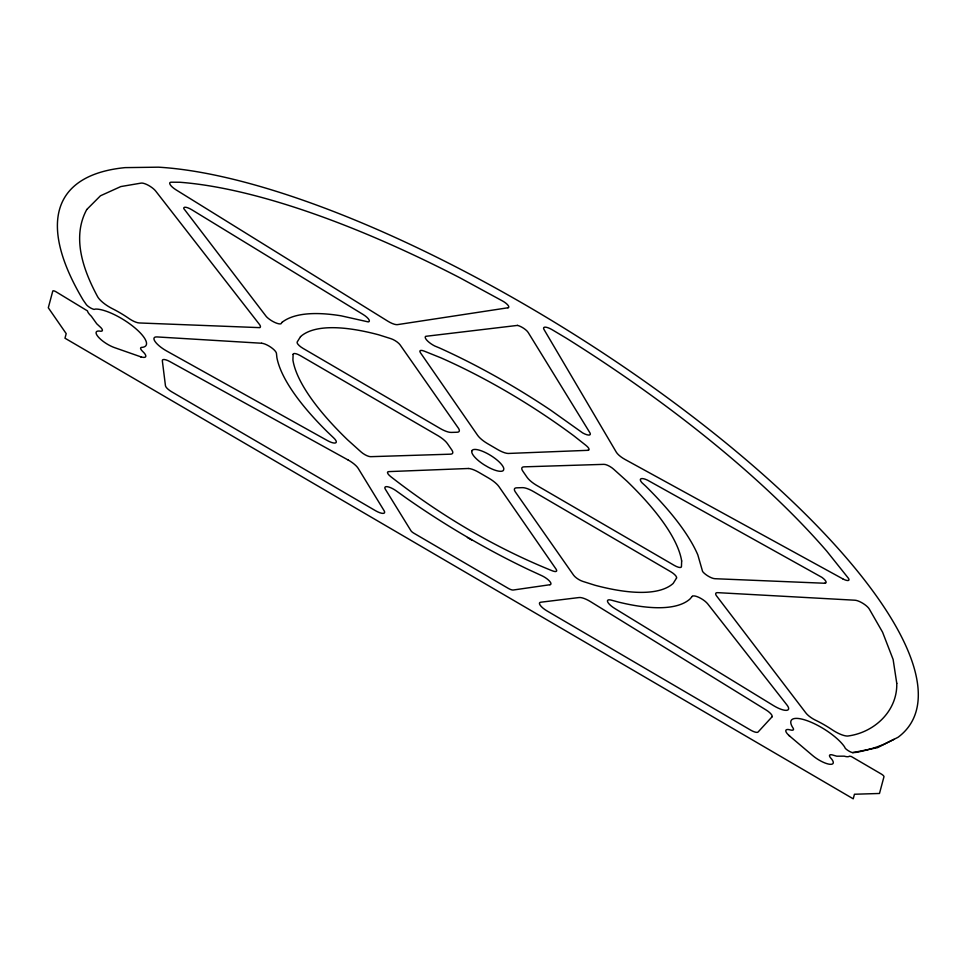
<?xml version="1.0" encoding="UTF-8"?>
<svg xmlns="http://www.w3.org/2000/svg" width="966" height="966" viewBox="0 0 966 966"><rect width="100%" height="100%" fill="white"/><g stroke="black" fill="none" stroke-linecap="round" stroke-linejoin="round"><path stroke-width="1.45" d="M788.824 735.355L812.744 755.629A14.925 4.576 31.9 0 0 829.734 764.275A14.925 4.576 31.9 0 0 830.398 757.634A8.235 2.524 31.9 0 1 831.871 754.796L836.761 756.197L844.212 756.161A13.464 4.13 31.9 0 0 849.476 756.173L851.3 756.499L881.427 774.104A3.26 1.002 31.9 0 1 883.962 776.761L879.483 793.472L854.451 794.245L853.232 798.822L64.976 338.209L66.195 333.632L48.3 307.768L52.78 291.056A3.26 1.002 31.9 0 1 55.859 291.696L87.471 310.895A13.464 4.13 31.9 0 0 91.311 316.208L96.733 323.779L100.947 327.679A8.235 2.524 31.9 0 1 100.706 331.241A14.925 4.576 31.9 0 0 98.109 336.748A14.925 4.576 31.9 0 0 114.507 347.615L141.338 357.009M893.997 739.34L883.926 744.243A677.552 207.63 31.9 0 1 872.709 748.312L868.712 749.483A677.552 207.63 31.9 0 1 855.961 752.417L852.29 752.574A6.219 1.908 31.9 0 1 845.347 748.409L844.441 746.706A32.53 9.962 31.9 0 0 807.214 720.708A32.53 9.962 31.9 0 0 793.303 728.412A7.994 2.451 31.9 0 1 790.285 729.922A11.012 3.381 31.9 0 0 789.633 736.044M852.688 752.659L877.599 747.648L898.054 737.275A498.106 152.64 31.9 0 0 695.23 418.616A498.106 152.64 31.9 0 0 158.448 167.178L125.109 167.625A498.106 152.64 31.9 0 0 83.209 300.136L86.517 304.858A6.219 1.908 31.9 0 0 94.076 309.41L95.525 309.072A32.53 9.962 31.9 0 1 134.721 327.74A32.53 9.962 31.9 0 1 141.29 347.41A7.994 2.451 31.9 0 0 142.799 351.576A11.012 3.381 31.9 0 1 140.432 356.683M467.411 537.507L471.601 539.946M293.121 354.365L292.915 360.04A225.827 69.202 31.9 0 0 347.567 439.808L361.018 451.907A7.583 2.33 31.9 0 0 370.642 456.676L450.53 454.177A14.224 4.359 31.9 0 0 451.702 449.794L447.463 443.66A13.705 4.202 31.9 0 0 438.54 436.016L300.317 355.621A7.643 2.343 31.9 0 0 293.121 354.365M681.658 560.98L681.453 566.644A7.643 2.343 31.9 0 1 674.256 565.388L536.033 485.004A13.705 4.202 31.9 0 1 527.11 477.361L522.872 471.227A14.224 4.359 31.9 0 1 524.043 466.844L603.931 464.344A7.583 2.33 31.9 0 1 613.555 469.114L627.006 481.213A225.827 69.202 31.9 0 1 681.658 560.98M471.794 451.05L471.734 451.859A18.583 5.699 31.9 0 0 484.171 464.827L488.349 467.266A18.583 5.699 31.9 0 0 503.431 470.382L503.829 468.884A18.583 5.699 31.9 0 0 489.315 454.648L487.214 453.477A18.583 5.699 31.9 0 0 472.132 450.361L471.794 451.037M896.762 683.336C897.511 710.722 874.81 732.107 848.776 735.887A16.12 4.939 31.9 0 1 832.161 729.765A43.072 13.198 31.9 0 0 814.906 719.899A10.735 3.296 31.9 0 1 805.91 713.005L716.7 596.094A10.071 3.091 31.9 0 1 715.83 594.621L715.709 594.211A10.071 3.091 31.9 0 1 717.702 592.653L855.019 600.224A9.696 2.97 31.9 0 1 862.964 603.388A9.696 2.97 31.9 0 1 869.352 609.135L882.574 632.199L893.127 659.476L896.762 683.336M86.759 209.525C71.508 237.515 83.438 270.347 97.409 296.321A16.12 4.939 31.9 0 0 112.358 308.661A43.072 13.198 31.9 0 1 129.504 318.889A10.735 3.296 31.9 0 0 139.261 322.958L259.806 327.643A10.071 3.091 31.9 0 0 259.359 324.322L155.719 191.099A9.696 2.97 31.9 0 0 148.45 185.363A9.696 2.97 31.9 0 0 141.133 183.105L120.798 186.571L100.464 195.784L86.759 209.525M300.523 336.651L297.19 342A7.583 2.33 31.9 0 0 302.998 348.352L440.061 428.421A14.224 4.359 31.9 0 0 451.231 432.418L457.172 432.237A13.705 4.202 31.9 0 0 458.584 428.445L400.141 344.922A7.643 2.343 31.9 0 0 390.928 338.68L378.636 334.791A225.827 69.202 31.9 0 0 300.523 336.651M676.526 578.066L673.181 583.416A225.827 69.202 31.9 0 1 595.068 585.275L582.776 581.387A7.643 2.343 31.9 0 1 573.562 575.144L515.132 491.622A13.705 4.202 31.9 0 1 516.544 487.83L522.473 487.649A14.224 4.359 31.9 0 1 533.643 491.646L670.706 571.715A7.583 2.33 31.9 0 1 676.526 578.066M281.987 322.378L280.973 323.791A10.083 3.091 31.9 0 1 266.447 316.727L183.745 208.511A8.054 2.475 31.9 0 1 191.775 209.743L363.131 314.505A8.585 2.632 31.9 0 1 368.263 321.907L341.07 315.81A249.059 76.326 31.9 0 0 281.987 322.378M692.26 596.36L689.978 599.005A222.349 68.139 31.9 0 1 618.638 602.12L611.273 600.128A9.998 3.067 31.9 0 0 607.638 601.854A9.998 3.067 31.9 0 0 614.69 608.435L773.512 705.603A15.094 4.625 31.9 0 0 786.3 710.36A15.094 4.625 31.9 0 0 786.988 705.047L707.764 603.931A9.732 2.983 31.9 0 0 699.287 597.58A9.732 2.983 31.9 0 0 692.26 596.36M771.967 716.917L758.081 732.023A8.006 2.451 31.9 0 1 750.703 730.139L547.01 610.923A9.72 2.983 31.9 0 1 540.682 602.229L579.153 597.531A12.739 3.9 31.9 0 1 590.431 601.589L766.05 709.95A8.585 2.632 31.9 0 1 771.967 716.917M507.935 307.78L397.449 324.636A10.614 3.248 31.9 0 1 387.885 321.219L176.017 189.831A8.948 2.741 31.9 0 1 171.272 182.2L179.845 182.26A473.014 144.96 31.9 0 1 460.021 277.858L502.537 300.981A7.221 2.21 31.9 0 1 507.971 305.22A7.221 2.21 31.9 0 1 507.935 307.78M549.908 584.732L513.26 590.021A6.219 1.908 31.9 0 1 508.128 588.282L413.81 533.172A4.021 1.232 31.9 0 1 410.9 530.672L385.362 489.255A9.515 2.922 31.9 0 1 387.318 486.695A9.515 2.922 31.9 0 1 396.205 490.849L406.372 498.13A270.903 83.016 31.9 0 0 529.126 569.855L541.866 575.724A8.766 2.681 31.9 0 1 549.569 581.158A8.766 2.681 31.9 0 1 549.908 584.732M517.547 325.397L425.692 336.325A10.083 3.091 31.9 0 0 434.748 345.997L439.421 347.929A249.059 76.326 31.9 0 1 550.729 410.2L582.703 432.937A8.585 2.632 31.9 0 0 589.864 432.708L528.197 332.485A8.054 2.475 31.9 0 0 517.547 325.397M587.908 450.325L508.116 453.465A13.705 4.202 31.9 0 1 497.78 449.613L487.601 443.66A14.224 4.359 31.9 0 1 477.602 435.292L420.427 352.711A7.583 2.33 31.9 0 1 424.243 351.129L441.027 357.879A225.827 69.202 31.9 0 1 573.792 435.787L585.891 445.338A7.643 2.343 31.9 0 1 587.908 450.325M468.474 468.486L388.682 471.613A7.643 2.343 31.9 0 0 390.699 476.6C439.989 515.023 494.314 547.468 552.347 570.821A7.583 2.33 31.9 0 0 556.15 569.24L498.987 486.659A14.224 4.359 31.9 0 0 488.977 478.279L478.81 472.338A13.705 4.202 31.9 0 0 468.474 468.486M824.59 583.247L714.888 578.706A8.585 2.632 31.9 0 1 702.608 571.522L697.826 554.895A249.059 76.326 31.9 0 0 645.59 486.043L641.943 482.71A10.083 3.091 31.9 0 1 647.413 480.102L821.969 577.39A8.054 2.475 31.9 0 1 824.59 583.247M261.641 343.244L157.023 336.929A15.094 4.625 31.9 0 0 155.055 341.493A15.094 4.625 31.9 0 0 166.575 350.948L327.426 440.581A9.998 3.067 31.9 0 0 335.625 442.899A9.998 3.067 31.9 0 0 333.765 437.972L327.474 431.971A222.349 68.139 31.9 0 1 276.892 357.613L276.445 353.387A9.732 2.983 31.9 0 0 270.77 347.18A9.732 2.983 31.9 0 0 261.641 343.244M842.702 578.803L624.893 459.369A10.614 3.248 31.9 0 1 616.32 452.197L544.003 329.491A8.948 2.741 31.9 0 1 552.274 329.792L566.281 338.16A473.014 144.96 31.9 0 1 826.799 551.2L848.148 577.934A7.221 2.21 31.9 0 1 848.148 580.506A7.221 2.21 31.9 0 1 842.702 578.803M348.146 460.009L169.859 361.574A8.585 2.632 31.9 0 0 162.324 360.68L165.452 385.724A8.006 2.451 31.9 0 0 171.706 391.81L375.484 510.688A9.72 2.983 31.9 0 0 384.13 510.748L358.253 468.45A12.739 3.9 31.9 0 0 348.146 460.009"/></g></svg>
